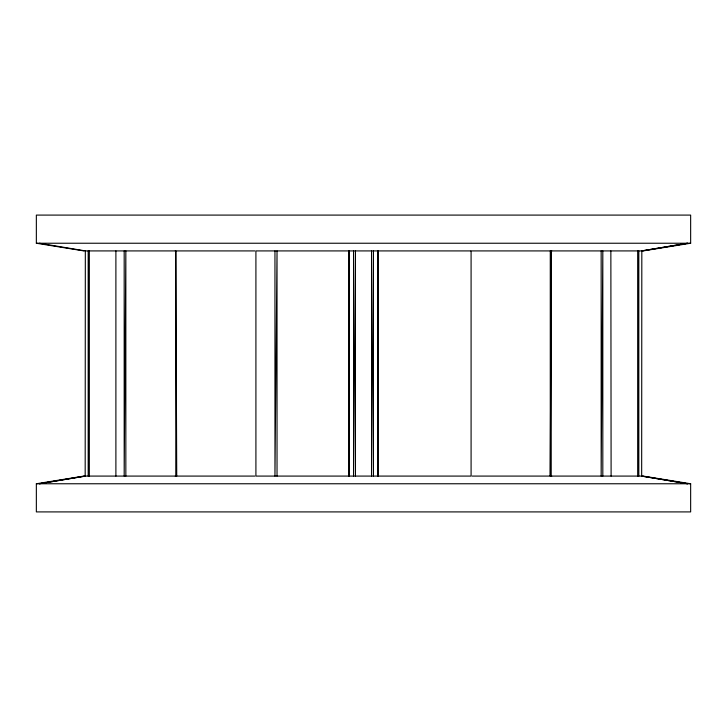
<?xml version="1.0" encoding="UTF-8"?>
<svg xmlns="http://www.w3.org/2000/svg" width="727" height="727" viewBox="0 0 727 727"><rect width="100%" height="100%" fill="white"/><g stroke="black" fill="none" stroke-linecap="round" stroke-linejoin="round"><path stroke-width="1.09" d="M85.386 476.085L39.313 483.764L85.177 476.085L85.332 250.915L174.971 250.915M641.614 476.085L687.687 483.764L641.668 476.085L641.823 250.915L687.687 243.236L641.614 250.915M83.896 250.915L36.35 243.236L36.35 215.092L690.65 215.092L690.65 243.236L643.104 250.915M643.104 476.085L690.65 483.764L690.65 511.908L36.35 511.908L36.35 483.764L83.896 476.085M36.35 243.236L690.65 243.236M175.252 250.915L254.813 250.915M472.186 250.915L551.748 250.915M552.029 250.915L641.823 250.915M85.177 476.085L174.971 476.085M175.252 476.085L254.813 476.085M472.186 476.085L551.748 476.085M552.029 476.085L641.668 476.085M36.35 483.764L690.65 483.764M39.313 243.236L85.386 250.915M176.725 476.085L175.789 250.915L175.789 476.085M638.815 476.085L638.815 250.915L637.679 476.085L637.679 250.915M611.107 476.085L610.862 250.915M602.819 476.085L602.819 250.915L601.156 476.085L601.156 250.915M551.211 476.085L551.211 250.915L550.275 476.085L550.275 250.915M378.122 250.915L378.122 476.085M377.776 250.915L377.776 476.085M373.451 476.085L373.451 250.915L371.542 476.085L371.542 250.915M355.458 476.085L355.458 250.915L353.549 476.085L353.549 250.915M349.224 250.915L349.224 476.085M348.878 250.915L348.878 476.085M277.032 476.085L277.032 250.915L274.951 476.085L274.951 250.915M125.844 476.085L125.844 250.915L124.181 476.085L124.181 250.915M115.893 250.915L115.893 476.085M89.321 476.085L89.321 250.915L88.185 476.085L88.185 250.915M471.087 250.915L255.913 250.915L255.913 476.085L471.087 476.085L471.087 250.915"/></g></svg>
